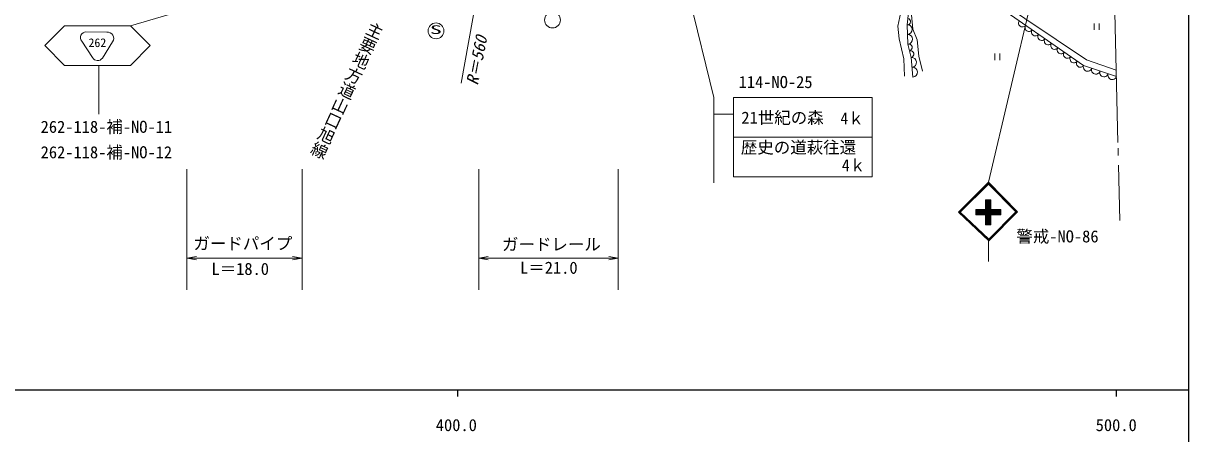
# Model space of a CAD drawing. Units: millimetres, scale not verified. Extents: x 40000 to 680000, y 20000 to 380000.
# Drawn here: x 402116 to 579000, y 198357 to 260573 of the extents above; entities that cross this region are included whole.
import ezdxf
from ezdxf.enums import TextEntityAlignment as Align

# ---------------------------------------------------------------- set-up
doc = ezdxf.new("R2010")
doc.units = ezdxf.units.MM
doc.header["$LTSCALE"] = 1000
for name, color, linetype, lineweight in [('M-BGD', 7, 'Continuous', 13), ('M-BMK-SRVR', 3, 'Continuous', 13), ('M-STR-HTXT', 7, 'Continuous', 13), ('M-STR-STR3', 7, 'Continuous', 13), ('M-STR-STRC', 7, 'Continuous', 13), ('M-TTL-BAND', 7, 'Continuous', 25)]:
    doc.layers.add(name, color=color, linetype=linetype, lineweight=lineweight)
doc.styles.add('@ＭＳ ゴシック', font='')
doc.styles.add('ＭＳ ゴシック', font='')
doc.styles.get('@ＭＳ ゴシック').set_extended_font_data('@MS Gothic')
doc.styles.get('ＭＳ ゴシック').set_extended_font_data('MS Gothic')

# ---------------------------------------------------------------- blocks, each defined once
blk = doc.blocks.new('open_arrow')
at = {"color": 0, "linetype": 'Continuous', "lineweight": -2}
blk.add_lwpolyline([(7.5, 1.25), (0, 0), (7.5, -1.25)], dxfattribs=at)

msp = doc.modelspace()

# ---------------------------------------------------------------- linework, layer by layer
at = {"layer": 'M-BGD'}
for p, q in [((542559, 268426), (563039, 254162)), ((563510, 255052), (543248, 268612)), ((534837, 260127), (535476, 262954)), ((536496, 262240), (536264, 260369)), ((536927, 261858), (537106, 259664)), ((534837, 260127), (535049, 258209)), ((536264, 260369), (536380, 257418)), ((564671, 259571), (564671, 260571)), ((565421, 260571), (565421, 259571)), ((537106, 259664), (537778, 258052)), ((535049, 258209), (535782, 255200)), ((536380, 257418), (536882, 255393)), ((537778, 258052), (538046, 255589)), ((535782, 255200), (535840, 252557)), ((536882, 255393), (537152, 252422)), ((538046, 255589), (538584, 253305)), ((549575, 254980), (549575, 255980)), ((550325, 255980), (550325, 254980)), ((567997, 253480), (563510, 255052)), ((563039, 254162), (568020, 252488))]:
    msp.add_line(p, q, dxfattribs=at)
for centre, radius, start, end in [((536322, 260837), 471, 262.94769, 82.94769), ((536293, 259631), 738, 272.24574, 92.24574), ((553774, 260615), 594, 145.1431, 325.1431), ((554750, 259936), 594, 145.1431, 325.1431), ((536351, 258156), 738, 272.24574, 92.24574), ((555725, 259256), 594, 145.1431, 325.1431), ((556700, 258577), 594, 145.1431, 325.1431), ((536505, 256912), 522, 283.90778, 103.90778), ((557675, 257898), 594, 145.1431, 325.1431), ((558651, 257218), 594, 145.1431, 325.1431), ((559626, 256539), 594, 145.1431, 325.1431), ((536756, 255899), 522, 283.90778, 103.90778), ((536949, 254650), 746, 275.19443, 95.19443), ((560601, 255860), 594, 145.1431, 325.1431), ((561576, 255181), 594, 145.1431, 325.1431), ((562552, 254501), 594, 145.1431, 325.1431), ((537084, 253165), 746, 275.19443, 95.19443), ((563662, 253953), 657, 161.42335, 341.42335), ((564907, 253534), 657, 161.42335, 341.42335), ((566152, 253116), 657, 161.42335, 341.42335), ((567398, 252697), 657, 161.42335, 341.42335)]:
    msp.add_arc(centre, radius, start, end, dxfattribs=at)
at = {"layer": 'M-BMK-SRVR'}
for p, q in [((567569, 271563), (568256, 242511)), ((568277, 241638), (568303, 240542)), ((568338, 239046), (568536, 230687))]:
    msp.add_line(p, q, dxfattribs=at)
at = {"layer": 'M-STR-HTXT'}
msp.add_line((475418, 289367), (468557, 251480), dxfattribs=at)
at = {"layer": 'M-STR-STR3'}
for p, q in [((426961, 238453), (426961, 220182)), ((444439, 238453), (444439, 220182)), ((471245, 238453), (471245, 220182)), ((492427, 238453), (492427, 220182)), ((426961, 224980), (444439, 224980)), ((471245, 224980), (492427, 224980))]:
    msp.add_line(p, q, dxfattribs=at)
at = {"layer": 'M-STR-STRC'}
for p, q in [((506933, 249309), (499591, 279198)), ((455313, 271079), (418373, 260199)), ((548605, 236484), (556309, 269102)), ((408357, 260194), (405375, 257190)), ((408357, 260194), (418373, 260199)), ((418373, 260199), (421375, 257202)), ((411629, 259269), (414939, 259214)), ((405375, 257190), (408377, 254192)), ((410989, 257880), (412615, 255376)), ((415652, 257765), (414112, 255286)), ((421375, 257202), (418377, 254199)), ((408377, 254192), (418377, 254199)), ((413580, 246799), (413574, 254196)), ((506933, 249309), (506922, 236397)), ((509933, 249309), (530933, 249309)), ((509933, 249309), (509933, 237309)), ((530933, 249309), (530933, 237309)), ((509933, 246811), (506931, 246814)), ((509933, 243315), (530933, 243315)), ((509933, 237309), (530933, 237309)), ((548605, 236484), (544048, 231927)), ((544088, 231888), (548623, 236351)), ((548528, 236407), (544224, 231974)), ((548604, 236200), (544335, 231931)), ((552747, 231973), (548604, 236200)), ((553028, 231971), (548605, 236484)), ((552882, 231934), (548612, 236362)), ((548158, 230023), (548158, 233821)), ((548158, 233821), (548958, 233821)), ((548158, 233739), (548239, 230085)), ((548279, 233821), (548299, 230065)), ((548378, 233821), (548378, 230085)), ((548498, 233821), (548458, 230045)), ((548597, 233821), (548597, 230085)), ((548736, 233821), (548676, 230085)), ((548680, 233743), (548726, 233214)), ((548815, 233821), (548815, 230085)), ((548885, 233743), (548815, 230109)), ((548958, 233821), (548958, 230023)), ((544048, 231927), (548650, 227593)), ((544195, 231944), (548672, 227684)), ((544335, 231931), (548646, 227871)), ((550482, 232342), (546684, 232342)), ((546684, 232342), (546684, 231542)), ((546684, 232269), (550395, 232269)), ((546684, 232150), (550395, 232170)), ((546684, 232031), (550395, 232031)), ((546684, 231892), (550395, 231971)), ((546684, 231793), (550336, 231872)), ((546684, 231753), (550356, 231793)), ((548642, 227713), (552922, 231974)), ((548646, 227871), (552747, 231973)), ((548650, 227593), (553028, 231971)), ((549515, 232102), (550394, 232170)), ((550380, 232131), (550316, 232164)), ((550438, 231662), (550377, 232169)), ((550482, 231542), (550482, 232342)), ((546684, 231654), (550395, 231693)), ((546684, 231542), (550482, 231542)), ((548958, 230023), (548158, 230023)), ((548885, 230109), (548958, 230534)), ((549764, 231618), (550364, 231693)), ((550263, 231662), (550394, 231542)), ((548605, 224484), (548605, 227682))]:
    msp.add_line(p, q, dxfattribs=at)
for centre in [(482445, 261069), (464758, 259424)]:
    msp.add_circle(centre, 1200, dxfattribs=at)
for centre, radius, start, end in [((411641, 258422), 848, 90.79789, 219.68898), ((414925, 258307), 913, 325.32522, 97.74262), ((413393, 255816), 894, 209.52398, 323.58373)]:
    msp.add_arc(centre, radius, start, end, dxfattribs=at)
at = {"layer": 'M-TTL-BAND'}
for p, q in [((579000, 20000), (579000, 370000)), ((40000, 205000), (579000, 205000)), ((468000, 205000), (468000, 204000)), ((568000, 205000), (568000, 204000))]:
    msp.add_line(p, q, dxfattribs=at)

# ---------------------------------------------------------------- block references
at = {"layer": 'M-STR-STR3', "xscale": 193, "yscale": 193}
for p in [(426961, 224980), (471245, 224980)]:
    msp.add_blockref('open_arrow', p, dxfattribs=at)
at = {"layer": 'M-STR-STR3', "xscale": 193, "yscale": 193, "rotation": 180}
for p in [(444439, 224980), (492427, 224980)]:
    msp.add_blockref('open_arrow', p, dxfattribs=at)

# ---------------------------------------------------------------- texts
at = {"layer": 'M-STR-HTXT', "style": '@ＭＳ ゴシック'}
msp.add_text('主要地方道山口旭線', height=1833, rotation=245.225, dxfattribs=at).set_placement((454629, 261225), align=Align.BOTTOM_LEFT)
at = {"layer": 'M-STR-HTXT', "style": 'ＭＳ ゴシック', "oblique": 15}
msp.add_text('R＝560', height=1833, rotation=78.746, dxfattribs=at).set_placement((471640, 251004), align=Align.BOTTOM_LEFT)
at = {"layer": 'M-STR-STR3', "style": 'ＭＳ ゴシック'}
for s, p in [('ガードパイプ', (427932, 225724)), ('ガードレール', (474777, 225593)), ('L＝18.0', (430671, 221877)), ('L＝21.0', (477514, 222057))]:
    msp.add_text(s, height=1833, dxfattribs=at).set_placement(p, align=Align.BOTTOM_LEFT)
at = {"layer": 'M-STR-STRC', "style": 'ＭＳ ゴシック'}
for s, height, width, p in [('S', 1320, 2, (463839, 258561)), ('4ｋ', 1833, 0.95, (526139, 244707)), ('4ｋ', 1833, 0.95, (526357, 237576))]:
    msp.add_text(s, height=height, dxfattribs=dict(at, width=width)).set_placement(p, align=Align.BOTTOM_LEFT)
msp.add_text('262', height=1320, rotation=0.043, dxfattribs=at).set_placement((412010, 256581), align=Align.BOTTOM_LEFT)
for s, p in [('114-NO-25', (510687, 250206)), ('262-118-補-NO-11', (404747, 243420)), ('21世紀の森', (511105, 244802)), ('歴史の道萩往還', (511023, 240299)), ('262-118-補-NO-12', (404747, 239558)), ('警戒-NO-86', (552840, 226803))]:
    msp.add_text(s, height=1833, dxfattribs=at).set_placement(p, align=Align.BOTTOM_LEFT)
at = {"layer": 'M-TTL-BAND', "style": 'ＭＳ ゴシック'}
for s, p in [('400.0', (467844, 198195)), ('500.0', (568000, 198195))]:
    msp.add_text(s, height=1833, dxfattribs=at).set_placement(p, align=Align.BOTTOM_CENTER)

doc.saveas('drawing.dxf')
